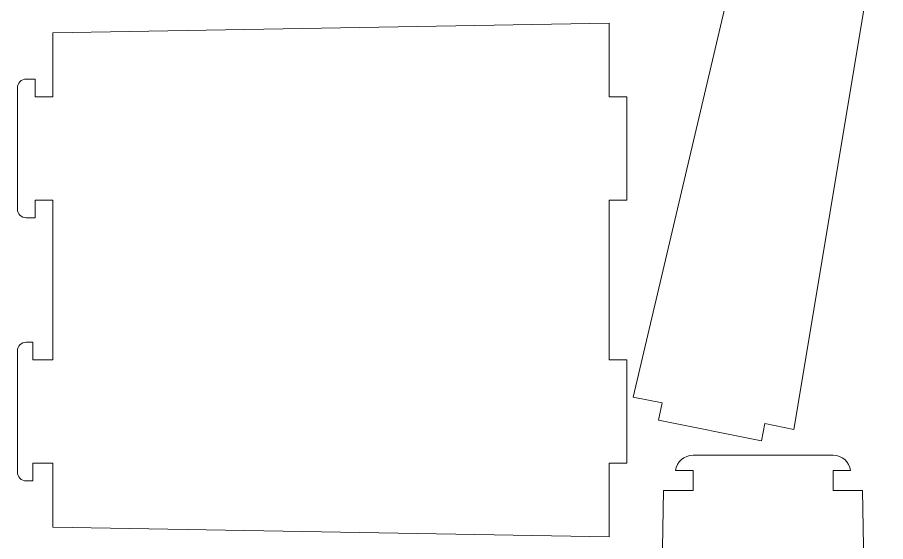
# Model space of a CAD drawing. Header units: centimetres. Extents: x -35.4 to 35.4, y -35.4 to 35.4.
# Drawn here: x 5.9 to 35.35, y -17.61 to 0.16 of the extents above; entities that cross this region are included whole.
import ezdxf

# ---------------------------------------------------------------- set-up
doc = ezdxf.new("R2010")
doc.units = ezdxf.units.CM
doc.header["$MEASUREMENT"] = 0
doc.layers.add('layer 1', color=7, linetype='Continuous')

msp = doc.modelspace()

# ---------------------------------------------------------------- linework, layer by layer
at = {"layer": 'layer 1', "color": 250, "lineweight": 9}
for points, knots in [([(26.78806, -12.70729), (26.78806, -12.70729), (31.12272, 5.68149), (31.12272, 5.68149), (31.12272, 5.68149), (31.12272, 5.68149), (32.10307, 5.48425), (32.10307, 5.48425), (32.10307, 5.48425), (32.10307, 5.48425), (32.23522, 6.14109), (32.23522, 6.14109), (32.23522, 6.14109), (32.23522, 6.14109), (31.64701, 6.25943), (31.64701, 6.25943), (31.64701, 6.25943), (31.64701, 6.25943), (31.69237, 6.48491), (31.69237, 6.48491), (31.69237, 6.48491), (31.70807, 6.56291), (31.75411, 6.63149), (31.82035, 6.67554), (31.82035, 6.67554), (31.88661, 6.7196), (31.96765, 6.73553), (32.04566, 6.71984), (32.04566, 6.71984), (32.04566, 6.71984), (34.90496, 6.14457), (34.90496, 6.14457), (34.90496, 6.14457), (34.98296, 6.12888), (35.05154, 6.08284), (35.09559, 6.01659), (35.09559, 6.01659), (35.13965, 5.95033), (35.15559, 5.86929), (35.13989, 5.79129), (35.13989, 5.79129), (35.13989, 5.79129), (35.09453, 5.56582), (35.09453, 5.56582), (35.09453, 5.56582), (35.09453, 5.56582), (34.50632, 5.68416), (34.50632, 5.68416), (34.50632, 5.68416), (34.50632, 5.68416), (34.37416, 5.02732), (34.37416, 5.02732), (34.37416, 5.02732), (34.37416, 5.02732), (35.35451, 4.83009), (35.35451, 4.83009), (35.35451, 4.83009), (35.35451, 4.83009), (32.24042, -13.80426), (32.24042, -13.80426), (32.24042, -13.80426), (32.24042, -13.80426), (31.26008, -13.60703), (31.26008, -13.60703), (31.26008, -13.60703), (31.26008, -13.60703), (31.14173, -14.19523), (31.14173, -14.19523), (31.14173, -14.19523), (31.14173, -14.19523), (27.65006, -13.49275), (27.65006, -13.49275), (27.65006, -13.49275), (27.65006, -13.49275), (27.76841, -12.90453), (27.76841, -12.90453), (27.76841, -12.90453), (27.76841, -12.90453), (26.78806, -12.70729), (26.78806, -12.70729)], [0, 0, 0, 0, 0.04761905, 0.04761905, 0.04761905, 0.04761905, 0.0952381, 0.0952381, 0.0952381, 0.0952381, 0.14285714, 0.14285714, 0.14285714, 0.14285714, 0.19047619, 0.19047619, 0.19047619, 0.19047619, 0.23809524, 0.23809524, 0.23809524, 0.23809524, 0.28571429, 0.28571429, 0.28571429, 0.28571429, 0.33333333, 0.33333333, 0.33333333, 0.33333333, 0.38095238, 0.38095238, 0.38095238, 0.38095238, 0.42857143, 0.42857143, 0.42857143, 0.42857143, 0.47619048, 0.47619048, 0.47619048, 0.47619048, 0.52380952, 0.52380952, 0.52380952, 0.52380952, 0.57142857, 0.57142857, 0.57142857, 0.57142857, 0.61904762, 0.61904762, 0.61904762, 0.61904762, 0.66666667, 0.66666667, 0.66666667, 0.66666667, 0.71428571, 0.71428571, 0.71428571, 0.71428571, 0.76190476, 0.76190476, 0.76190476, 0.76190476, 0.80952381, 0.80952381, 0.80952381, 0.80952381, 0.85714286, 0.85714286, 0.85714286, 0.85714286, 0.9047619, 0.9047619, 0.9047619, 0.9047619, 1, 1, 1, 1]), ([(7.09707, -2.53027), (7.09707, -2.53027), (6.49707, -2.53027), (6.49707, -2.53027), (6.49707, -2.53027), (6.49707, -2.53027), (6.49707, -1.93027), (6.49707, -1.93027), (6.49707, -1.93027), (6.49707, -1.93027), (6.19707, -1.93027), (6.19707, -1.93027), (6.19707, -1.93027), (6.11751, -1.93027), (6.0412, -1.96188), (5.98494, -2.01814), (5.98494, -2.01814), (5.92868, -2.0744), (5.89707, -2.15071), (5.89707, -2.23027), (5.89707, -2.23027), (5.89707, -2.23027), (5.89707, -6.33027), (5.89707, -6.33027), (5.89707, -6.33027), (5.89707, -6.49596), (6.03139, -6.63027), (6.19707, -6.63027), (6.19707, -6.63027), (6.19707, -6.63027), (6.49707, -6.63027), (6.49707, -6.63027), (6.49707, -6.63027), (6.49707, -6.63027), (6.49707, -6.03027), (6.49707, -6.03027), (6.49707, -6.03027), (6.49707, -6.03027), (7.09707, -6.03027), (7.09707, -6.03027), (7.09707, -6.03027), (7.09707, -6.03027), (7.09707, -11.44669), (7.09707, -11.44669), (7.09707, -11.44669), (7.09707, -11.44669), (6.42707, -11.44669), (6.42707, -11.44669), (6.42707, -11.44669), (6.42707, -11.44669), (6.42707, -10.84669), (6.42707, -10.84669), (6.42707, -10.84669), (6.42707, -10.84669), (6.19707, -10.84669), (6.19707, -10.84669), (6.19707, -10.84669), (6.11751, -10.84669), (6.0412, -10.87829), (5.98494, -10.93455), (5.98494, -10.93455), (5.92868, -10.99081), (5.89707, -11.06712), (5.89707, -11.14669), (5.89707, -11.14669), (5.89707, -11.14669), (5.89707, -15.24669), (5.89707, -15.24669), (5.89707, -15.24669), (5.89707, -15.41237), (6.03139, -15.54668), (6.19707, -15.54669), (6.19707, -15.54669), (6.19707, -15.54669), (6.42707, -15.54669), (6.42707, -15.54669), (6.42707, -15.54669), (6.42707, -15.54669), (6.42707, -14.94669), (6.42707, -14.94669), (6.42707, -14.94669), (6.42707, -14.94669), (7.09707, -14.94669), (7.09707, -14.94669), (7.09707, -14.94669), (7.09707, -14.94669), (7.09708, -17.11496), (7.09708, -17.11496), (7.09708, -17.11496), (7.09708, -17.11496), (25.97366, -17.44669), (25.97366, -17.44669), (25.97366, -17.44669), (25.97366, -17.44669), (25.97365, -14.94669), (25.97365, -14.94669), (25.97365, -14.94669), (25.97365, -14.94669), (26.57365, -14.94669), (26.57365, -14.94669), (26.57365, -14.94669), (26.57365, -14.94669), (26.57365, -11.44669), (26.57365, -11.44669), (26.57365, -11.44669), (26.57365, -11.44669), (25.97365, -11.44669), (25.97365, -11.44669), (25.97365, -11.44669), (25.97365, -11.44669), (25.97365, -6.03027), (25.97365, -6.03027), (25.97365, -6.03027), (25.97365, -6.03027), (26.57365, -6.03027), (26.57365, -6.03027), (26.57365, -6.03027), (26.57365, -6.03027), (26.57365, -2.53027), (26.57365, -2.53027), (26.57365, -2.53027), (26.57365, -2.53027), (25.97365, -2.53027), (25.97365, -2.53027), (25.97365, -2.53027), (25.97365, -2.53027), (25.97365, -0.03027), (25.97365, -0.03027), (25.97365, -0.03027), (25.97365, -0.03027), (7.09707, -0.362), (7.09707, -0.362), (7.09707, -0.362), (7.09707, -0.362), (7.09707, -2.53027), (7.09707, -2.53027)], [0, 0, 0, 0, 0.02857143, 0.02857143, 0.02857143, 0.02857143, 0.05714286, 0.05714286, 0.05714286, 0.05714286, 0.08571429, 0.08571429, 0.08571429, 0.08571429, 0.11428571, 0.11428571, 0.11428571, 0.11428571, 0.14285714, 0.14285714, 0.14285714, 0.14285714, 0.17142857, 0.17142857, 0.17142857, 0.17142857, 0.2, 0.2, 0.2, 0.2, 0.22857143, 0.22857143, 0.22857143, 0.22857143, 0.25714286, 0.25714286, 0.25714286, 0.25714286, 0.28571429, 0.28571429, 0.28571429, 0.28571429, 0.31428571, 0.31428571, 0.31428571, 0.31428571, 0.34285714, 0.34285714, 0.34285714, 0.34285714, 0.37142857, 0.37142857, 0.37142857, 0.37142857, 0.4, 0.4, 0.4, 0.4, 0.42857143, 0.42857143, 0.42857143, 0.42857143, 0.45714286, 0.45714286, 0.45714286, 0.45714286, 0.48571429, 0.48571429, 0.48571429, 0.48571429, 0.51428571, 0.51428571, 0.51428571, 0.51428571, 0.54285714, 0.54285714, 0.54285714, 0.54285714, 0.57142857, 0.57142857, 0.57142857, 0.57142857, 0.6, 0.6, 0.6, 0.6, 0.62857143, 0.62857143, 0.62857143, 0.62857143, 0.65714286, 0.65714286, 0.65714286, 0.65714286, 0.68571429, 0.68571429, 0.68571429, 0.68571429, 0.71428571, 0.71428571, 0.71428571, 0.71428571, 0.74285714, 0.74285714, 0.74285714, 0.74285714, 0.77142857, 0.77142857, 0.77142857, 0.77142857, 0.8, 0.8, 0.8, 0.8, 0.82857143, 0.82857143, 0.82857143, 0.82857143, 0.85714286, 0.85714286, 0.85714286, 0.85714286, 0.88571429, 0.88571429, 0.88571429, 0.88571429, 0.91428571, 0.91428571, 0.91428571, 0.91428571, 0.94285714, 0.94285714, 0.94285714, 0.94285714, 1, 1, 1, 1]), ([(34.90378, -34.75091), (34.90378, -34.75091), (34.57212, -15.8784), (34.57212, -15.8784), (34.57212, -15.8784), (34.57212, -15.8784), (33.57212, -15.8784), (33.57212, -15.8784), (33.57212, -15.8784), (33.57212, -15.8784), (33.57212, -15.1984), (33.57212, -15.1984), (33.57212, -15.1984), (33.57212, -15.1984), (34.16676, -15.1984), (34.16676, -15.1984), (34.16676, -15.1984), (34.1267, -14.90063), (33.87257, -14.67841), (33.57212, -14.67841), (33.57212, -14.67841), (33.57212, -14.67841), (28.81918, -14.67841), (28.81918, -14.67841), (28.81918, -14.67841), (28.51873, -14.67841), (28.2646, -14.90063), (28.22454, -15.1984), (28.22454, -15.1984), (28.22454, -15.1984), (28.81918, -15.1984), (28.81918, -15.1984), (28.81918, -15.1984), (28.81918, -15.1984), (28.81918, -15.8784), (28.81918, -15.8784), (28.81918, -15.8784), (28.81918, -15.8784), (27.81919, -15.8784), (27.81919, -15.8784), (27.81919, -15.8784), (27.81919, -15.8784), (27.48753, -34.75091), (27.48753, -34.75091), (27.48753, -34.75091), (27.48753, -34.75091), (28.81918, -34.75091), (28.81918, -34.75091), (28.81918, -34.75091), (28.81918, -34.75091), (28.81918, -35.35091), (28.81918, -35.35091), (28.81918, -35.35091), (28.81918, -35.35091), (33.57212, -35.35091), (33.57212, -35.35091), (33.57212, -35.35091), (33.57212, -35.35091), (33.57212, -34.75091), (33.57212, -34.75091), (33.57212, -34.75091), (33.57212, -34.75091), (34.90378, -34.75091), (34.90378, -34.75091)], [0, 0, 0, 0, 0.05882353, 0.05882353, 0.05882353, 0.05882353, 0.11764706, 0.11764706, 0.11764706, 0.11764706, 0.17647059, 0.17647059, 0.17647059, 0.17647059, 0.23529412, 0.23529412, 0.23529412, 0.23529412, 0.29411765, 0.29411765, 0.29411765, 0.29411765, 0.35294118, 0.35294118, 0.35294118, 0.35294118, 0.41176471, 0.41176471, 0.41176471, 0.41176471, 0.47058824, 0.47058824, 0.47058824, 0.47058824, 0.52941176, 0.52941176, 0.52941176, 0.52941176, 0.58823529, 0.58823529, 0.58823529, 0.58823529, 0.64705882, 0.64705882, 0.64705882, 0.64705882, 0.70588235, 0.70588235, 0.70588235, 0.70588235, 0.76470588, 0.76470588, 0.76470588, 0.76470588, 0.82352941, 0.82352941, 0.82352941, 0.82352941, 0.88235294, 0.88235294, 0.88235294, 0.88235294, 1, 1, 1, 1])]:
    msp.add_open_spline(points, degree=3, knots=knots, dxfattribs=at)

doc.saveas('drawing.dxf')
